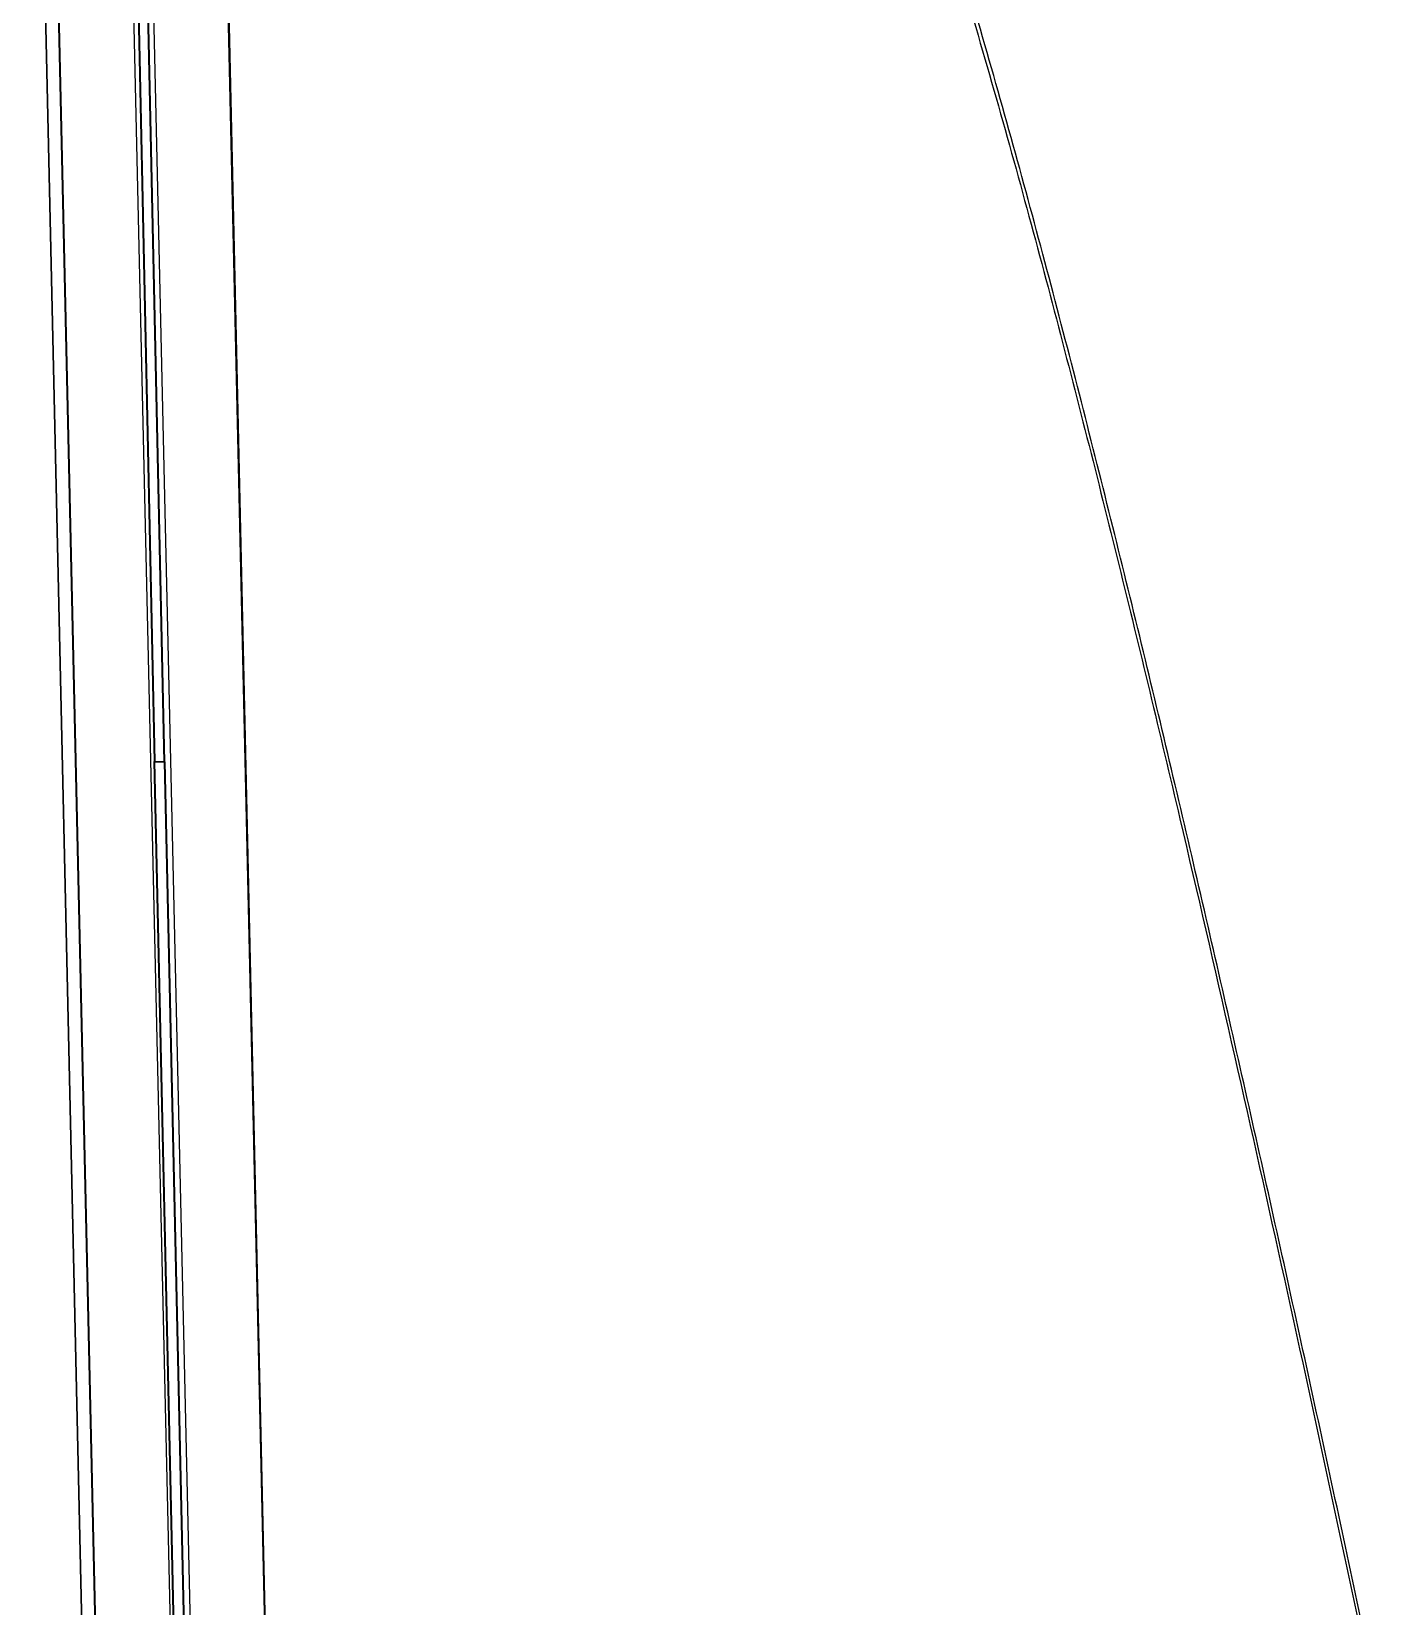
# Model space of a CAD drawing. Header units: metres. Extents: x -1147.3 to -1090.7, y 3.4 to 26.8.
# Drawn here: x -1136.986 to -1135.615, y 23.557 to 25.158 of the extents above; entities that cross this region are included whole.
import ezdxf

# ---------------------------------------------------------------- set-up
doc = ezdxf.new("R2010")
doc.units = ezdxf.units.M
doc.layers.add('A-GENM', color=7, linetype='Continuous', lineweight=35)

# ---------------------------------------------------------------- blocks, each defined once
blk = doc.blocks.new('SCR_B_08_NE_1 - SCR_B_08_NE_1-5604699-DRG-2873023 - SECTION 2')
at = {"layer": 'A-GENM', "color": 254, "lineweight": 25, "true_color": 0xd4d4d4}
for p, q in [((-1136.9861, 25.7998), (-1136.9321, 23.4166)), ((-1136.9321, 23.4166), (-1136.9861, 25.7998)), ((-1136.8422, 23.4185), (-1136.896, 25.7982))]:
    blk.add_line(p, q, dxfattribs=at)
blk = doc.blocks.new('BR08_NORTH_SCREEN_CORNER_1 - BR08_NORTH_SCREEN_CORNER_1-5680713-DRG-2873023 - SECTION 2')
at = {"layer": 'A-GENM', "color": 254, "lineweight": 25, "true_color": 0xd4d4d4}
blk.add_line((-1136.876, 25.7978), (-1136.8222, 23.4189), dxfattribs=at)
at = {"layer": 'A-GENM', "color": 7, "lineweight": 25, "true_color": 0xefefef}
for points, knots in [([(-1135.6151, 23.4499), (-1135.6331, 23.5353), (-1135.6694, 23.7059), (-1135.7253, 23.9615), (-1135.7828, 24.2168), (-1135.8323, 24.4292), (-1135.8733, 24.5987), (-1135.9049, 24.7257), (-1135.9373, 24.8524), (-1135.9708, 24.9789), (-1136.0057, 25.105), (-1136.0423, 25.2306), (-1136.0813, 25.3555), (-1136.1123, 25.4465), (-1136.1337, 25.5039), (-1136.1432, 25.5288), (-1136.1531, 25.5534), (-1136.1616, 25.5739), (-1136.1685, 25.5902), (-1136.1758, 25.6064), (-1136.185, 25.6265), (-1136.1946, 25.6465), (-1136.203, 25.6621), (-1136.2116, 25.6776), (-1136.2205, 25.693), (-1136.229, 25.7059), (-1136.2341, 25.7131), (-1136.2394, 25.7202), (-1136.2462, 25.729), (-1136.2547, 25.7393), (-1136.2636, 25.7492), (-1136.2714, 25.7571), (-1136.2779, 25.7631), (-1136.2845, 25.7688), (-1136.293, 25.7761), (-1136.3037, 25.7844), (-1136.3148, 25.7919), (-1136.3264, 25.7983), (-1136.3423, 25.8047), (-1136.3597, 25.8076), (-1136.3775, 25.8092), (-1136.3876, 25.8098), (-1136.3942, 25.8103), (-1136.3986, 25.8107), (-1136.4063, 25.8112), (-1136.4173, 25.8116), (-1136.4306, 25.8117), (-1136.4439, 25.8116), (-1136.4573, 25.8115), (-1136.475, 25.8119), (-1136.4971, 25.8122), (-1136.5237, 25.8127), (-1136.5503, 25.8131), (-1136.5857, 25.8137), (-1136.63, 25.8144), (-1136.6831, 25.8153), (-1136.7363, 25.8162), (-1136.7717, 25.8168), (-1136.7894, 25.8171)], [0, 0, 0, 0, 0.088889, 0.177778, 0.266667, 0.355556, 0.4, 0.444444, 0.488889, 0.533333, 0.577778, 0.622222, 0.666667, 0.711111, 0.720139, 0.729167, 0.738194, 0.747222, 0.751736, 0.75625, 0.765278, 0.774306, 0.778819, 0.783333, 0.792361, 0.796875, 0.799132, 0.801389, 0.805903, 0.810417, 0.814931, 0.819444, 0.821701, 0.823958, 0.828472, 0.832986, 0.8375, 0.842014, 0.846528, 0.855556, 0.860069, 0.864583, 0.865712, 0.86684, 0.869097, 0.873611, 0.878125, 0.882639, 0.887153, 0.891667, 0.900694, 0.909722, 0.91875, 0.927778, 0.945833, 0.963889, 0.981944, 1, 1, 1, 1]), ([(-1136.7886, 25.7962), (-1136.7443, 25.7955), (-1136.6779, 25.7944), (-1136.6004, 25.7931), (-1136.5561, 25.7924), (-1136.5284, 25.7919), (-1136.5062, 25.7916), (-1136.4896, 25.7913), (-1136.4758, 25.7911), (-1136.4647, 25.7909), (-1136.4564, 25.7908), (-1136.4481, 25.7907), (-1136.437, 25.7908), (-1136.4231, 25.791), (-1136.4093, 25.7909), (-1136.3997, 25.7904), (-1136.3942, 25.79), (-1136.39, 25.7896), (-1136.3859, 25.7892), (-1136.3804, 25.7887), (-1136.3706, 25.7878), (-1136.3566, 25.7861), (-1136.3401, 25.783), (-1136.3247, 25.7779), (-1136.3104, 25.7701), (-1136.2967, 25.7604), (-1136.286, 25.7513), (-1136.2777, 25.7437), (-1136.2716, 25.7381), (-1136.2657, 25.7324), (-1136.258, 25.7244), (-1136.2488, 25.714), (-1136.2384, 25.7009), (-1136.2286, 25.6876), (-1136.2194, 25.6738), (-1136.2109, 25.6595), (-1136.2029, 25.6449), (-1136.195, 25.6302), (-1136.1875, 25.6154), (-1136.1804, 25.6004), (-1136.1735, 25.5853), (-1136.1668, 25.5701), (-1136.1602, 25.5548), (-1136.1538, 25.5395), (-1136.1476, 25.5241), (-1136.1394, 25.5035), (-1136.1295, 25.4776), (-1136.1143, 25.436), (-1136.096, 25.3838), (-1136.0752, 25.3207), (-1136.0485, 25.2362), (-1136.0042, 25.0876), (-1135.9459, 24.8739), (-1135.8806, 24.6162), (-1135.8031, 24.2931), (-1135.7152, 23.9042), (-1135.65, 23.601), (-1135.6181, 23.4493)], [0, 0, 0, 0, 0.045455, 0.068182, 0.079545, 0.090909, 0.096591, 0.102273, 0.107955, 0.110795, 0.113636, 0.116477, 0.119318, 0.125, 0.130682, 0.133523, 0.134943, 0.136364, 0.137784, 0.139205, 0.142045, 0.147727, 0.153409, 0.159091, 0.164773, 0.170455, 0.176136, 0.178977, 0.181818, 0.184659, 0.1875, 0.193182, 0.198864, 0.204545, 0.210227, 0.215909, 0.221591, 0.227273, 0.232955, 0.238636, 0.244318, 0.25, 0.255682, 0.261364, 0.267045, 0.272727, 0.284091, 0.295455, 0.318182, 0.340909, 0.363636, 0.409091, 0.5, 0.590909, 0.681818, 0.840909, 1, 1, 1, 1])]:
    blk.add_open_spline(points, degree=3, knots=knots, dxfattribs=at)
blk = doc.blocks.new('T2DPAA-T2D-C3S-DU-M3D-100304_rvt-1-DRG-2873023 - SECTION 2')
at = {"layer": 'A-GENM', "color": 254, "lineweight": 25, "true_color": 0xd4d4d4}
for name in ['SCR_B_08_NE_1 - SCR_B_08_NE_1-5604699-DRG-2873023 - SECTION 2', 'BR08_NORTH_SCREEN_CORNER_1 - BR08_NORTH_SCREEN_CORNER_1-5680713-DRG-2873023 - SECTION 2']:
    blk.add_blockref(name, (0, 0), dxfattribs=at)
blk = doc.blocks.new('BR08_GEN_POST_0 - 360UB_BASE-8745523-DRG-2873023 - SECTION 2')
at = {"layer": 'A-GENM'}
for p, q in [((-1136.7999, 25.7966), (-1136.7473, 23.4685)), ((-1136.9193, 23.4647), (-1136.9691, 25.6636)), ((-1136.797, 25.6606), (-1136.7474, 23.4685)), ((-1136.8859, 25.5651), (-1136.8609, 24.4159)), ((-1136.8509, 24.4154), (-1136.8759, 25.5649)), ((-1136.8609, 24.4159), (-1136.8509, 24.4154)), ((-1136.8397, 23.4664), (-1136.8609, 24.4159)), ((-1136.8509, 24.4154), (-1136.8297, 23.4667))]:
    blk.add_line(p, q, dxfattribs=at)

msp = doc.modelspace()

# ---------------------------------------------------------------- block references
at = {"lineweight": 5}
msp.add_blockref('T2DPAA-T2D-C3S-DU-M3D-100304_rvt-1-DRG-2873023 - SECTION 2', (0, 0), dxfattribs=at)
at = {"layer": 'A-GENM'}
msp.add_blockref('BR08_GEN_POST_0 - 360UB_BASE-8745523-DRG-2873023 - SECTION 2', (0, 0), dxfattribs=at)

doc.saveas('drawing.dxf')
